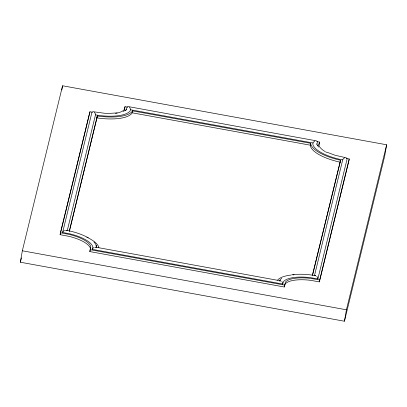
<?xml version="1.0" encoding="UTF-8"?>
<svg xmlns="http://www.w3.org/2000/svg" width="407" height="407" viewBox="0 0 407 407"><rect width="100%" height="100%" fill="white"/><g stroke="black" fill="none" stroke-linecap="round" stroke-linejoin="round"><path stroke-width="0.61" d="M67.277 230.555L95.482 114.871L95.386 113.782L94.409 112.271M95.482 114.871L99.288 115.502A35.272 12.098 9.9 0 0 130.077 111.025L130.586 109.239L129.497 107.173M117.155 112.907L109.03 113.416L104.299 113.238L92.974 111.686L91.931 112.363L62.622 232.463L69.75 233.811A31.176 10.694 9.9 0 1 92.806 246.917L92.348 249.364L282.773 284.035L282.483 282.397L281.751 281.43M282.773 284.035L283.501 281.634A31.176 10.694 9.9 0 1 310.709 277.681L317.862 278.937L317.796 277.854L316.839 276.328M20.35 262.22L22.339 250.788L62.566 85.77L386.65 144.78L384.661 156.212L344.434 321.23L20.35 262.22L21.403 257.911M61.833 89.983L62.566 85.77M346.296 158.44L349.211 158.974L348.88 160.877L319.378 281.888L310.551 280.321A29.121 9.987 9.9 0 0 285.129 284.02L284.289 286.991L89.835 251.587L90.456 248.575A29.121 9.987 9.9 0 0 68.92 236.33L60.109 234.686L60.445 232.779L89.942 111.767L92.272 112.195M89.942 111.767L76.053 169.281M89.835 251.587L90.786 246.667A29.121 9.987 9.9 0 0 69.251 234.422L60.445 232.779M127.533 107.122L125.03 106.67L124.45 109.605M284.289 286.991L285.46 282.112A29.121 9.987 9.9 0 1 310.882 278.419L319.709 279.985L349.211 158.974M132.473 110.852L310.719 143.305L310.409 145.991A37.383 12.821 9.9 0 0 338.054 161.711L340.262 162.184L340.43 161.208M316.982 141.616L319.485 142.074L318.773 145.523M319.378 281.888L319.709 279.985M344.434 321.23L346.423 309.793L386.65 144.78M60.109 234.686L75.906 169.897M69.373 230.845L97.38 115.949L69.332 231.568M125.03 106.67L124.191 109.641A29.121 9.987 9.9 0 1 115.476 113.36M310.393 145.197L132.133 112.8L132.484 110.796L132.102 111.513A37.383 12.821 9.9 0 1 99.466 116.26L97.222 115.919L96.886 117.872L99.125 118.208A37.383 12.821 9.9 0 0 131.761 113.467L132.143 112.744M314.911 140.929L313.131 142.475L312.825 144.297A35.272 12.098 9.9 0 0 338.909 159.127L342.689 159.88L343.574 158.455L344.643 157.83M316.834 144.307C317.307 143.193 317.867 140.939 316.036 140.776L128.541 106.639C126.496 106.196 126.862 109.005 126.155 110.119M319.485 142.074L318.864 145.085A29.121 9.987 9.9 0 0 325.01 151.47M312.439 275.096L340.603 160.231M312.551 275.193L340.104 162.154L340.445 160.205L338.395 159.758A37.383 12.821 9.9 0 1 310.75 144.042L310.734 143.3M314.489 275.564L342.689 159.88M317.862 278.937L347.029 159.29L346.917 158.384L346.25 157.799L335.139 155.265L327.009 152.238M62.622 232.463L63.065 231.476L64.53 230.393M92.348 249.364L92.791 248.377L94.256 247.293M279.746 280.169L281.741 278.251M126.567 109.229L125.03 110.592L125.392 110.287L123.148 111.452M279.517 281.1L280.799 280.876L95.386 247.115L96.566 247.792M291.768 274.791C299.786 273.794 307.967 274.206 315.888 275.773L315.41 275.707M130.571 109.768L312.963 142.974M90.171 249.684L284.62 285.083M22.339 250.788L346.423 309.793M88.212 237.729C81.197 233.959 73.499 231.517 65.654 230.214L66.555 230.55M318.793 147.075L317.287 145.223L317.526 145.64L316.753 143.859M93.971 241.982L95.614 243.997L96.724 246.393M326.556 152.335A29.121 9.987 9.9 0 1 325.575 151.796M277.569 280.148A37.383 12.821 9.9 0 1 291.142 275.056M292.887 274.888A37.383 12.821 9.9 0 1 294.088 274.801M86.833 237.215A37.383 12.821 9.9 0 1 98.921 247.624M95.976 245.37A35.272 12.098 9.9 0 1 96.841 247.37"/></g></svg>
